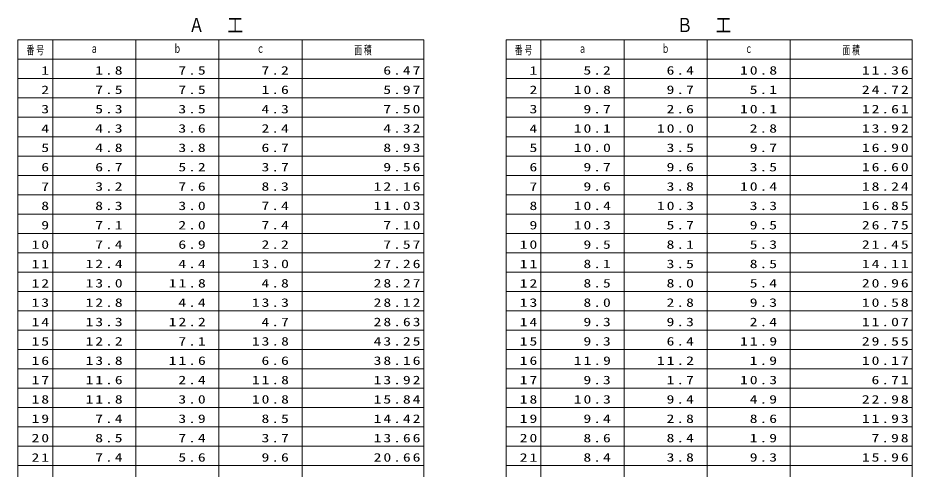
# Model space of a CAD drawing. Units: millimetres on the paper. Extents: x -364 to 372, y -252 to 274.
# Drawn here: x -364.2 to -133, y -133.2 to -16.6 of the extents above; entities that cross this region are included whole.
import ezdxf
from ezdxf.enums import TextEntityAlignment as Align

# ---------------------------------------------------------------- set-up
doc = ezdxf.new("R2010")
doc.units = ezdxf.units.MM
doc.layers.add('0-1_layer1_', color=7, linetype='Continuous', lineweight=18)
doc.styles.add('ＭＳ ゴシック', font='')
doc.styles.get('ＭＳ ゴシック').set_extended_font_data('MS Gothic')

msp = doc.modelspace()

# ---------------------------------------------------------------- linework, layer by layer
at = {"layer": '0-1_layer1_'}
for p, q in [((-364.232, -22.3), (-259.232, -22.3)), ((-364.232, -22.3), (-364.232, -252.3)), ((-355.232, -22.3), (-355.232, -252.3)), ((-333.732, -22.3), (-333.732, -252.3)), ((-312.232, -22.3), (-312.232, -252.3)), ((-290.732, -22.3), (-290.732, -252.3)), ((-259.232, -22.3), (-259.232, -252.3)), ((-237.977, -22.3), (-132.977, -22.3)), ((-237.977, -22.3), (-237.977, -252.3)), ((-228.977, -22.3), (-228.977, -252.3)), ((-207.477, -22.3), (-207.477, -252.3)), ((-185.977, -22.3), (-185.977, -252.3)), ((-164.477, -22.3), (-164.477, -252.3)), ((-132.977, -22.3), (-132.977, -252.3)), ((-364.232, -27.3), (-259.232, -27.3)), ((-237.977, -27.3), (-132.977, -27.3)), ((-364.232, -32.3), (-259.232, -32.3)), ((-237.977, -32.3), (-132.977, -32.3)), ((-364.232, -37.3), (-259.232, -37.3)), ((-237.977, -37.3), (-132.977, -37.3)), ((-364.232, -42.3), (-259.232, -42.3)), ((-237.977, -42.3), (-132.977, -42.3)), ((-364.232, -47.3), (-259.232, -47.3)), ((-237.977, -47.3), (-132.977, -47.3)), ((-364.232, -52.3), (-259.232, -52.3)), ((-237.977, -52.3), (-132.977, -52.3)), ((-364.232, -57.3), (-259.232, -57.3)), ((-237.977, -57.3), (-132.977, -57.3)), ((-364.232, -62.3), (-259.232, -62.3)), ((-237.977, -62.3), (-132.977, -62.3)), ((-364.232, -67.3), (-259.232, -67.3)), ((-237.977, -67.3), (-132.977, -67.3)), ((-364.232, -72.3), (-259.232, -72.3)), ((-237.977, -72.3), (-132.977, -72.3)), ((-364.232, -77.3), (-259.232, -77.3)), ((-237.977, -77.3), (-132.977, -77.3)), ((-364.232, -82.3), (-259.232, -82.3)), ((-237.977, -82.3), (-132.977, -82.3)), ((-364.232, -87.3), (-259.232, -87.3)), ((-237.977, -87.3), (-132.977, -87.3)), ((-364.232, -92.3), (-259.232, -92.3)), ((-237.977, -92.3), (-132.977, -92.3)), ((-364.232, -97.3), (-259.232, -97.3)), ((-237.977, -97.3), (-132.977, -97.3)), ((-364.232, -102.3), (-259.232, -102.3)), ((-237.977, -102.3), (-132.977, -102.3)), ((-364.232, -107.3), (-259.232, -107.3)), ((-237.977, -107.3), (-132.977, -107.3)), ((-364.232, -112.3), (-259.232, -112.3)), ((-237.977, -112.3), (-132.977, -112.3)), ((-364.232, -117.3), (-259.232, -117.3)), ((-237.977, -117.3), (-132.977, -117.3)), ((-364.232, -122.3), (-259.232, -122.3)), ((-237.977, -122.3), (-132.977, -122.3)), ((-364.232, -127.3), (-259.232, -127.3)), ((-237.977, -127.3), (-132.977, -127.3)), ((-364.232, -132.3), (-259.232, -132.3)), ((-237.977, -132.3), (-132.977, -132.3))]:
    msp.add_line(p, q, dxfattribs=at)

# ---------------------------------------------------------------- texts
at = {"layer": '0-1_layer1_', "style": 'ＭＳ ゴシック', "width": 0.65}
for s, p in [('ａ', (-345.482, -26.3)), ('ｂ', (-323.982, -26.3)), ('ｃ', (-302.482, -26.3)), ('ａ', (-219.227, -26.3)), ('ｂ', (-197.727, -26.3)), ('ｃ', (-176.227, -26.3))]:
    msp.add_text(s, height=2.199, dxfattribs=at).set_placement(p, align=Align.BOTTOM_LEFT)
at = {"layer": '0-1_layer1_', "attachment_point": 7, "style": 'ＭＳ ゴシック'}
for s, insert, char_height in [('\\T1.25;\\W0.8;Ａ\u3000工', (-320.027, -20.3), 3.666), ('\\T1.25;\\W0.8;Ｂ\u3000工', (-193.772, -20.3), 3.666), ('\\T1.25;\\W0.65;番号', (-361.982, -26.3), 2.199), ('\\T1.25;\\W0.65;面積', (-277.232, -26.3), 2.199), ('\\T1.25;\\W0.65;番号', (-235.727, -26.3), 2.199), ('\\T1.25;\\W0.65;面積', (-150.977, -26.3), 2.199), ('\\T1.25;\\W1.35;\\~\\~1', (-363.232, -31.3), 2.199), ('\\T1.25;\\W1.35;1.8\\~', (-344.232, -31.3), 2.199), ('\\T1.25;\\W1.35;7.5\\~', (-322.732, -31.3), 2.199), ('\\T1.25;\\W1.35;7.2\\~', (-301.232, -31.3), 2.199), ('\\T1.25;\\W1.35;6.47', (-269.732, -31.3), 2.199), ('\\T1.25;\\W1.35;\\~\\~1', (-236.977, -31.3), 2.199), ('\\T1.25;\\W1.35;5.2\\~', (-217.977, -31.3), 2.199), ('\\T1.25;\\W1.35;6.4\\~', (-196.477, -31.3), 2.199), ('\\T1.25;\\W1.35;10.8\\~', (-177.477, -31.3), 2.199), ('\\T1.25;\\W1.35;11.36', (-145.977, -31.3), 2.199), ('\\T1.25;\\W1.35;\\~\\~2', (-363.232, -36.3), 2.199), ('\\T1.25;\\W1.35;7.5\\~', (-344.232, -36.3), 2.199), ('\\T1.25;\\W1.35;7.5\\~', (-322.732, -36.3), 2.199), ('\\T1.25;\\W1.35;1.6\\~', (-301.232, -36.3), 2.199), ('\\T1.25;\\W1.35;5.97', (-269.732, -36.3), 2.199), ('\\T1.25;\\W1.35;\\~\\~2', (-236.977, -36.3), 2.199), ('\\T1.25;\\W1.35;10.8\\~', (-220.477, -36.3), 2.199), ('\\T1.25;\\W1.35;9.7\\~', (-196.477, -36.3), 2.199), ('\\T1.25;\\W1.35;5.1\\~', (-174.977, -36.3), 2.199), ('\\T1.25;\\W1.35;24.72', (-145.977, -36.3), 2.199), ('\\T1.25;\\W1.35;\\~\\~3', (-363.232, -41.3), 2.199), ('\\T1.25;\\W1.35;5.3\\~', (-344.232, -41.3), 2.199), ('\\T1.25;\\W1.35;3.5\\~', (-322.732, -41.3), 2.199), ('\\T1.25;\\W1.35;4.3\\~', (-301.232, -41.3), 2.199), ('\\T1.25;\\W1.35;7.50', (-269.732, -41.3), 2.199), ('\\T1.25;\\W1.35;\\~\\~3', (-236.977, -41.3), 2.199), ('\\T1.25;\\W1.35;9.7\\~', (-217.977, -41.3), 2.199), ('\\T1.25;\\W1.35;2.6\\~', (-196.477, -41.3), 2.199), ('\\T1.25;\\W1.35;10.1\\~', (-177.477, -41.3), 2.199), ('\\T1.25;\\W1.35;12.61', (-145.977, -41.3), 2.199), ('\\T1.25;\\W1.35;\\~\\~4', (-363.232, -46.3), 2.199), ('\\T1.25;\\W1.35;4.3\\~', (-344.232, -46.3), 2.199), ('\\T1.25;\\W1.35;3.6\\~', (-322.732, -46.3), 2.199), ('\\T1.25;\\W1.35;2.4\\~', (-301.232, -46.3), 2.199), ('\\T1.25;\\W1.35;4.32', (-269.732, -46.3), 2.199), ('\\T1.25;\\W1.35;\\~\\~4', (-236.977, -46.3), 2.199), ('\\T1.25;\\W1.35;10.1\\~', (-220.477, -46.3), 2.199), ('\\T1.25;\\W1.35;10.0\\~', (-198.977, -46.3), 2.199), ('\\T1.25;\\W1.35;2.8\\~', (-174.977, -46.3), 2.199), ('\\T1.25;\\W1.35;13.92', (-145.977, -46.3), 2.199), ('\\T1.25;\\W1.35;\\~\\~5', (-363.232, -51.3), 2.199), ('\\T1.25;\\W1.35;4.8\\~', (-344.232, -51.3), 2.199), ('\\T1.25;\\W1.35;3.8\\~', (-322.732, -51.3), 2.199), ('\\T1.25;\\W1.35;6.7\\~', (-301.232, -51.3), 2.199), ('\\T1.25;\\W1.35;8.93', (-269.732, -51.3), 2.199), ('\\T1.25;\\W1.35;\\~\\~5', (-236.977, -51.3), 2.199), ('\\T1.25;\\W1.35;10.0\\~', (-220.477, -51.3), 2.199), ('\\T1.25;\\W1.35;3.5\\~', (-196.477, -51.3), 2.199), ('\\T1.25;\\W1.35;9.7\\~', (-174.977, -51.3), 2.199), ('\\T1.25;\\W1.35;16.90', (-145.977, -51.3), 2.199), ('\\T1.25;\\W1.35;\\~\\~6', (-363.232, -56.3), 2.199), ('\\T1.25;\\W1.35;6.7\\~', (-344.232, -56.3), 2.199), ('\\T1.25;\\W1.35;5.2\\~', (-322.732, -56.3), 2.199), ('\\T1.25;\\W1.35;3.7\\~', (-301.232, -56.3), 2.199), ('\\T1.25;\\W1.35;9.56', (-269.732, -56.3), 2.199), ('\\T1.25;\\W1.35;\\~\\~6', (-236.977, -56.3), 2.199), ('\\T1.25;\\W1.35;9.7\\~', (-217.977, -56.3), 2.199), ('\\T1.25;\\W1.35;9.6\\~', (-196.477, -56.3), 2.199), ('\\T1.25;\\W1.35;3.5\\~', (-174.977, -56.3), 2.199), ('\\T1.25;\\W1.35;16.60', (-145.977, -56.3), 2.199), ('\\T1.25;\\W1.35;\\~\\~7', (-363.232, -61.3), 2.199), ('\\T1.25;\\W1.35;3.2\\~', (-344.232, -61.3), 2.199), ('\\T1.25;\\W1.35;7.6\\~', (-322.732, -61.3), 2.199), ('\\T1.25;\\W1.35;8.3\\~', (-301.232, -61.3), 2.199), ('\\T1.25;\\W1.35;12.16', (-272.232, -61.3), 2.199), ('\\T1.25;\\W1.35;\\~\\~7', (-236.977, -61.3), 2.199), ('\\T1.25;\\W1.35;9.6\\~', (-217.977, -61.3), 2.199), ('\\T1.25;\\W1.35;3.8\\~', (-196.477, -61.3), 2.199), ('\\T1.25;\\W1.35;10.4\\~', (-177.477, -61.3), 2.199), ('\\T1.25;\\W1.35;18.24', (-145.977, -61.3), 2.199), ('\\T1.25;\\W1.35;\\~\\~8', (-363.232, -66.3), 2.199), ('\\T1.25;\\W1.35;8.3\\~', (-344.232, -66.3), 2.199), ('\\T1.25;\\W1.35;3.0\\~', (-322.732, -66.3), 2.199), ('\\T1.25;\\W1.35;7.4\\~', (-301.232, -66.3), 2.199), ('\\T1.25;\\W1.35;11.03', (-272.232, -66.3), 2.199), ('\\T1.25;\\W1.35;\\~\\~8', (-236.977, -66.3), 2.199), ('\\T1.25;\\W1.35;10.4\\~', (-220.477, -66.3), 2.199), ('\\T1.25;\\W1.35;10.3\\~', (-198.977, -66.3), 2.199), ('\\T1.25;\\W1.35;3.3\\~', (-174.977, -66.3), 2.199), ('\\T1.25;\\W1.35;16.85', (-145.977, -66.3), 2.199), ('\\T1.25;\\W1.35;\\~\\~9', (-363.232, -71.3), 2.199), ('\\T1.25;\\W1.35;7.1\\~', (-344.232, -71.3), 2.199), ('\\T1.25;\\W1.35;2.0\\~', (-322.732, -71.3), 2.199), ('\\T1.25;\\W1.35;7.4\\~', (-301.232, -71.3), 2.199), ('\\T1.25;\\W1.35;7.10', (-269.732, -71.3), 2.199), ('\\T1.25;\\W1.35;\\~\\~9', (-236.977, -71.3), 2.199), ('\\T1.25;\\W1.35;10.3\\~', (-220.477, -71.3), 2.199), ('\\T1.25;\\W1.35;5.7\\~', (-196.477, -71.3), 2.199), ('\\T1.25;\\W1.35;9.5\\~', (-174.977, -71.3), 2.199), ('\\T1.25;\\W1.35;26.75', (-145.977, -71.3), 2.199), ('\\T1.25;\\W1.35;\\~10', (-363.232, -76.3), 2.199), ('\\T1.25;\\W1.35;7.4\\~', (-344.232, -76.3), 2.199), ('\\T1.25;\\W1.35;6.9\\~', (-322.732, -76.3), 2.199), ('\\T1.25;\\W1.35;2.2\\~', (-301.232, -76.3), 2.199), ('\\T1.25;\\W1.35;7.57', (-269.732, -76.3), 2.199), ('\\T1.25;\\W1.35;\\~10', (-236.977, -76.3), 2.199), ('\\T1.25;\\W1.35;9.5\\~', (-217.977, -76.3), 2.199), ('\\T1.25;\\W1.35;8.1\\~', (-196.477, -76.3), 2.199), ('\\T1.25;\\W1.35;5.3\\~', (-174.977, -76.3), 2.199), ('\\T1.25;\\W1.35;21.45', (-145.977, -76.3), 2.199), ('\\T1.25;\\W1.35;\\~11', (-363.232, -81.3), 2.199), ('\\T1.25;\\W1.35;12.4\\~', (-346.732, -81.3), 2.199), ('\\T1.25;\\W1.35;4.4\\~', (-322.732, -81.3), 2.199), ('\\T1.25;\\W1.35;13.0\\~', (-303.732, -81.3), 2.199), ('\\T1.25;\\W1.35;27.26', (-272.232, -81.3), 2.199), ('\\T1.25;\\W1.35;\\~11', (-236.977, -81.3), 2.199), ('\\T1.25;\\W1.35;8.1\\~', (-217.977, -81.3), 2.199), ('\\T1.25;\\W1.35;3.5\\~', (-196.477, -81.3), 2.199), ('\\T1.25;\\W1.35;8.5\\~', (-174.977, -81.3), 2.199), ('\\T1.25;\\W1.35;14.11', (-145.977, -81.3), 2.199), ('\\T1.25;\\W1.35;\\~12', (-363.232, -86.3), 2.199), ('\\T1.25;\\W1.35;13.0\\~', (-346.732, -86.3), 2.199), ('\\T1.25;\\W1.35;11.8\\~', (-325.232, -86.3), 2.199), ('\\T1.25;\\W1.35;4.8\\~', (-301.232, -86.3), 2.199), ('\\T1.25;\\W1.35;28.27', (-272.232, -86.3), 2.199), ('\\T1.25;\\W1.35;\\~12', (-236.977, -86.3), 2.199), ('\\T1.25;\\W1.35;8.5\\~', (-217.977, -86.3), 2.199), ('\\T1.25;\\W1.35;8.0\\~', (-196.477, -86.3), 2.199), ('\\T1.25;\\W1.35;5.4\\~', (-174.977, -86.3), 2.199), ('\\T1.25;\\W1.35;20.96', (-145.977, -86.3), 2.199), ('\\T1.25;\\W1.35;\\~13', (-363.232, -91.3), 2.199), ('\\T1.25;\\W1.35;12.8\\~', (-346.732, -91.3), 2.199), ('\\T1.25;\\W1.35;4.4\\~', (-322.732, -91.3), 2.199), ('\\T1.25;\\W1.35;13.3\\~', (-303.732, -91.3), 2.199), ('\\T1.25;\\W1.35;28.12', (-272.232, -91.3), 2.199), ('\\T1.25;\\W1.35;\\~13', (-236.977, -91.3), 2.199), ('\\T1.25;\\W1.35;8.0\\~', (-217.977, -91.3), 2.199), ('\\T1.25;\\W1.35;2.8\\~', (-196.477, -91.3), 2.199), ('\\T1.25;\\W1.35;9.3\\~', (-174.977, -91.3), 2.199), ('\\T1.25;\\W1.35;10.58', (-145.977, -91.3), 2.199), ('\\T1.25;\\W1.35;\\~14', (-363.232, -96.3), 2.199), ('\\T1.25;\\W1.35;13.3\\~', (-346.732, -96.3), 2.199), ('\\T1.25;\\W1.35;12.2\\~', (-325.232, -96.3), 2.199), ('\\T1.25;\\W1.35;4.7\\~', (-301.232, -96.3), 2.199), ('\\T1.25;\\W1.35;28.63', (-272.232, -96.3), 2.199), ('\\T1.25;\\W1.35;\\~14', (-236.977, -96.3), 2.199), ('\\T1.25;\\W1.35;9.3\\~', (-217.977, -96.3), 2.199), ('\\T1.25;\\W1.35;9.3\\~', (-196.477, -96.3), 2.199), ('\\T1.25;\\W1.35;2.4\\~', (-174.977, -96.3), 2.199), ('\\T1.25;\\W1.35;11.07', (-145.977, -96.3), 2.199), ('\\T1.25;\\W1.35;\\~15', (-363.232, -101.3), 2.199), ('\\T1.25;\\W1.35;12.2\\~', (-346.732, -101.3), 2.199), ('\\T1.25;\\W1.35;7.1\\~', (-322.732, -101.3), 2.199), ('\\T1.25;\\W1.35;13.8\\~', (-303.732, -101.3), 2.199), ('\\T1.25;\\W1.35;43.25', (-272.232, -101.3), 2.199), ('\\T1.25;\\W1.35;\\~15', (-236.977, -101.3), 2.199), ('\\T1.25;\\W1.35;9.3\\~', (-217.977, -101.3), 2.199), ('\\T1.25;\\W1.35;6.4\\~', (-196.477, -101.3), 2.199), ('\\T1.25;\\W1.35;11.9\\~', (-177.477, -101.3), 2.199), ('\\T1.25;\\W1.35;29.55', (-145.977, -101.3), 2.199), ('\\T1.25;\\W1.35;\\~16', (-363.232, -106.3), 2.199), ('\\T1.25;\\W1.35;13.8\\~', (-346.732, -106.3), 2.199), ('\\T1.25;\\W1.35;11.6\\~', (-325.232, -106.3), 2.199), ('\\T1.25;\\W1.35;6.6\\~', (-301.232, -106.3), 2.199), ('\\T1.25;\\W1.35;38.16', (-272.232, -106.3), 2.199), ('\\T1.25;\\W1.35;\\~16', (-236.977, -106.3), 2.199), ('\\T1.25;\\W1.35;11.9\\~', (-220.477, -106.3), 2.199), ('\\T1.25;\\W1.35;11.2\\~', (-198.977, -106.3), 2.199), ('\\T1.25;\\W1.35;1.9\\~', (-174.977, -106.3), 2.199), ('\\T1.25;\\W1.35;10.17', (-145.977, -106.3), 2.199), ('\\T1.25;\\W1.35;\\~17', (-363.232, -111.3), 2.199), ('\\T1.25;\\W1.35;11.6\\~', (-346.732, -111.3), 2.199), ('\\T1.25;\\W1.35;2.4\\~', (-322.732, -111.3), 2.199), ('\\T1.25;\\W1.35;11.8\\~', (-303.732, -111.3), 2.199), ('\\T1.25;\\W1.35;13.92', (-272.232, -111.3), 2.199), ('\\T1.25;\\W1.35;\\~17', (-236.977, -111.3), 2.199), ('\\T1.25;\\W1.35;9.3\\~', (-217.977, -111.3), 2.199), ('\\T1.25;\\W1.35;1.7\\~', (-196.477, -111.3), 2.199), ('\\T1.25;\\W1.35;10.3\\~', (-177.477, -111.3), 2.199), ('\\T1.25;\\W1.35;6.71', (-143.477, -111.3), 2.199), ('\\T1.25;\\W1.35;\\~18', (-363.232, -116.3), 2.199), ('\\T1.25;\\W1.35;11.8\\~', (-346.732, -116.3), 2.199), ('\\T1.25;\\W1.35;3.0\\~', (-322.732, -116.3), 2.199), ('\\T1.25;\\W1.35;10.8\\~', (-303.732, -116.3), 2.199), ('\\T1.25;\\W1.35;15.84', (-272.232, -116.3), 2.199), ('\\T1.25;\\W1.35;\\~18', (-236.977, -116.3), 2.199), ('\\T1.25;\\W1.35;10.3\\~', (-220.477, -116.3), 2.199), ('\\T1.25;\\W1.35;9.4\\~', (-196.477, -116.3), 2.199), ('\\T1.25;\\W1.35;4.9\\~', (-174.977, -116.3), 2.199), ('\\T1.25;\\W1.35;22.98', (-145.977, -116.3), 2.199), ('\\T1.25;\\W1.35;\\~19', (-363.232, -121.3), 2.199), ('\\T1.25;\\W1.35;7.4\\~', (-344.232, -121.3), 2.199), ('\\T1.25;\\W1.35;3.9\\~', (-322.732, -121.3), 2.199), ('\\T1.25;\\W1.35;8.5\\~', (-301.232, -121.3), 2.199), ('\\T1.25;\\W1.35;14.42', (-272.232, -121.3), 2.199), ('\\T1.25;\\W1.35;\\~19', (-236.977, -121.3), 2.199), ('\\T1.25;\\W1.35;9.4\\~', (-217.977, -121.3), 2.199), ('\\T1.25;\\W1.35;2.8\\~', (-196.477, -121.3), 2.199), ('\\T1.25;\\W1.35;8.6\\~', (-174.977, -121.3), 2.199), ('\\T1.25;\\W1.35;11.93', (-145.977, -121.3), 2.199), ('\\T1.25;\\W1.35;\\~20', (-363.232, -126.3), 2.199), ('\\T1.25;\\W1.35;8.5\\~', (-344.232, -126.3), 2.199), ('\\T1.25;\\W1.35;7.4\\~', (-322.732, -126.3), 2.199), ('\\T1.25;\\W1.35;3.7\\~', (-301.232, -126.3), 2.199), ('\\T1.25;\\W1.35;13.66', (-272.232, -126.3), 2.199), ('\\T1.25;\\W1.35;\\~20', (-236.977, -126.3), 2.199), ('\\T1.25;\\W1.35;8.6\\~', (-217.977, -126.3), 2.199), ('\\T1.25;\\W1.35;8.4\\~', (-196.477, -126.3), 2.199), ('\\T1.25;\\W1.35;1.9\\~', (-174.977, -126.3), 2.199), ('\\T1.25;\\W1.35;7.98', (-143.477, -126.3), 2.199), ('\\T1.25;\\W1.35;\\~21', (-363.232, -131.3), 2.199), ('\\T1.25;\\W1.35;7.4\\~', (-344.232, -131.3), 2.199), ('\\T1.25;\\W1.35;5.6\\~', (-322.732, -131.3), 2.199), ('\\T1.25;\\W1.35;9.6\\~', (-301.232, -131.3), 2.199), ('\\T1.25;\\W1.35;20.66', (-272.232, -131.3), 2.199), ('\\T1.25;\\W1.35;\\~21', (-236.977, -131.3), 2.199), ('\\T1.25;\\W1.35;8.4\\~', (-217.977, -131.3), 2.199), ('\\T1.25;\\W1.35;3.8\\~', (-196.477, -131.3), 2.199), ('\\T1.25;\\W1.35;9.3\\~', (-174.977, -131.3), 2.199), ('\\T1.25;\\W1.35;15.96', (-145.977, -131.3), 2.199)]:
    msp.add_mtext(s, dxfattribs=dict(at, insert=insert, char_height=char_height))

doc.saveas('drawing.dxf')
